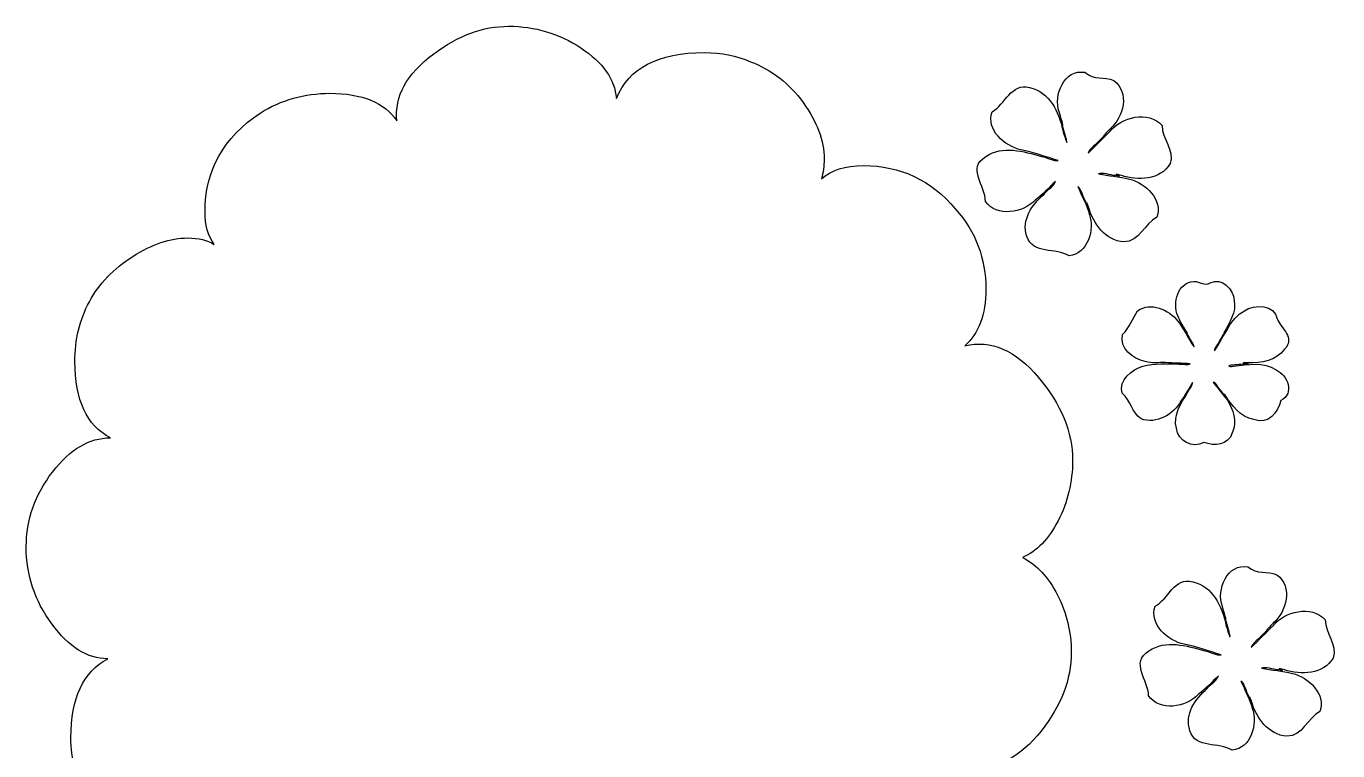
# Model space of a CAD drawing. Header units: centimetres. Extents: x -18.6 to 30.6, y -12.9 to 13.8.
# Drawn here: x 11.6 to 29.43, y 2.45 to 12.3 of the extents above; entities that cross this region are included whole.
import ezdxf

# ---------------------------------------------------------------- set-up
doc = ezdxf.new("R2010")
doc.units = ezdxf.units.CM
doc.header["$MEASUREMENT"] = 0
doc.layers.add('Layer 1', color=7, linetype='Continuous')

msp = doc.modelspace()

# ---------------------------------------------------------------- linework, layer by layer
at = {"layer": 'Layer 1', "color": 2}
for points, knots in [([(18.15909, 12.30055), (17.81347, 12.30054), (17.47397, 12.17544), (17.14058, 11.92526), (17.14058, 11.92526), (16.77111, 11.6512), (16.60426, 11.34733), (16.64005, 11.01366), (16.64005, 11.01366), (16.47306, 11.26384), (16.16919, 11.38893), (15.72845, 11.38895), (15.72845, 11.38895), (15.38283, 11.38894), (15.06704, 11.29962), (14.78107, 11.12101), (14.78107, 11.12101), (14.28068, 10.78731), (14.03049, 10.34046), (14.03049, 9.78045), (14.03049, 9.78045), (14.03049, 9.60152), (14.07209, 9.45257), (14.1553, 9.3336), (14.1553, 9.3336), (14.06017, 9.39294), (13.94103, 9.42261), (13.7979, 9.42262), (13.7979, 9.42262), (13.55963, 9.42261), (13.30944, 9.33926), (13.04732, 9.17257), (13.04732, 9.17257), (12.7852, 9.00586), (12.58861, 8.80033), (12.45755, 8.55596), (12.45755, 8.55596), (12.32649, 8.31158), (12.26096, 8.04044), (12.26096, 7.74255), (12.26096, 7.74255), (12.26096, 7.2183), (12.42169, 6.87283), (12.74316, 6.70615), (12.74316, 6.70615), (12.45718, 6.70614), (12.19506, 6.55123), (11.9568, 6.2414), (11.9568, 6.2414), (11.71854, 5.93156), (11.5994, 5.59191), (11.5994, 5.22245), (11.5994, 5.22245), (11.5994, 4.84105), (11.71555, 4.49245), (11.94785, 4.17666), (11.94785, 4.17666), (12.18015, 3.86086), (12.43347, 3.70296), (12.70781, 3.70297), (12.70781, 3.70297), (12.37412, 3.52434), (12.20728, 3.16694), (12.20728, 2.63078), (12.20728, 2.63078), (12.20728, 2.3448), (12.27281, 2.07665), (12.40387, 1.82631), (12.40387, 1.82631), (12.53493, 1.57597), (12.72854, 1.37036), (12.98469, 1.20949), (12.98469, 1.20949), (13.24084, 1.04861), (13.49402, 0.96817), (13.74421, 0.96817), (13.74421, 0.96817), (13.87541, 0.96817), (13.98858, 0.99202), (14.08371, 1.03974), (14.08371, 1.03974), (14.0005, 0.92075), (13.9589, 0.76584), (13.95891, 0.57499), (13.95891, 0.57499), (13.95891, 0.02689), (14.19121, -0.414), (14.65581, -0.74768), (14.65581, -0.74768), (14.94178, -0.93823), (15.2695, -1.03351), (15.63898, -1.03351), (15.63898, -1.03351), (16.06808, -1.03351), (16.36599, -0.91438), (16.53269, -0.67611), (16.53269, -0.67611), (16.4969, -0.95016), (16.61902, -1.22719), (16.89903, -1.5072), (16.89903, -1.5072), (17.17904, -1.78721), (17.50974, -1.94511), (17.89114, -1.98089), (17.89114, -1.98089), (18.2606, -2.0286), (18.61211, -1.95413), (18.94565, -1.75746), (18.94565, -1.75746), (19.27918, -1.5608), (19.46384, -1.32544), (19.49964, -1.0514), (19.49964, -1.0514), (19.5712, -1.24195), (19.7232, -1.39687), (19.95566, -1.51615), (19.95566, -1.51615), (20.1881, -1.63543), (20.44731, -1.69507), (20.73329, -1.69507), (20.73329, -1.69507), (20.93576, -1.69507), (21.12631, -1.65929), (21.30495, -1.58772), (21.30495, -1.58772), (21.60284, -1.48037), (21.85013, -1.29564), (22.0468, -1.03352), (22.0468, -1.03352), (22.24345, -0.7714), (22.34178, -0.51525), (22.34179, -0.26505), (22.34179, -0.26505), (22.34178, -0.16963), (22.32985, -0.08614), (22.30601, -0.01457), (22.30601, -0.01457), (22.44913, -0.14578), (22.65176, -0.21138), (22.91389, -0.21138), (22.91389, -0.21138), (23.40233, -0.21138), (23.8134, -0.02068), (24.1471, 0.36072), (24.1471, 0.36072), (24.43306, 0.67055), (24.57605, 1.04584), (24.57606, 1.48658), (24.57606, 1.48658), (24.57605, 1.82026), (24.48077, 2.06464), (24.29023, 2.2197), (24.29023, 2.2197), (24.34956, 2.20777), (24.40309, 2.2018), (24.45082, 2.20181), (24.45082, 2.20181), (24.80835, 2.20181), (25.12414, 2.37454), (25.3982, 2.72001), (25.3982, 2.72001), (25.67223, 3.06547), (25.80926, 3.42294), (25.80927, 3.79242), (25.80927, 3.79242), (25.80926, 4.06646), (25.74671, 4.3256), (25.62163, 4.56983), (25.62163, 4.56983), (25.49652, 4.81405), (25.3387, 4.98388), (25.14816, 5.0793), (25.14816, 5.0793), (25.3387, 5.16279), (25.49951, 5.32963), (25.63058, 5.57983), (25.63058, 5.57983), (25.76163, 5.83001), (25.82716, 6.10406), (25.82717, 6.40197), (25.82717, 6.40197), (25.82716, 6.78336), (25.67224, 7.15872), (25.36242, 7.52805), (25.36242, 7.52805), (25.05258, 7.89736), (24.71889, 8.04042), (24.36136, 7.95723), (24.36136, 7.95723), (24.55219, 8.12392), (24.64761, 8.38007), (24.64763, 8.7257), (24.64763, 8.7257), (24.64762, 9.14287), (24.51059, 9.50637), (24.23656, 9.81622), (24.23656, 9.81622), (23.90286, 10.20924), (23.48583, 10.40576), (22.98546, 10.40577), (22.98546, 10.40577), (22.73497, 10.40576), (22.54427, 10.34626), (22.41336, 10.22729), (22.41336, 10.22729), (22.4372, 10.31048), (22.44913, 10.39979), (22.44914, 10.49523), (22.44914, 10.49523), (22.44913, 10.74541), (22.35378, 11.00156), (22.16309, 11.2637), (22.16309, 11.2637), (21.97238, 11.52581), (21.73404, 11.71054), (21.44808, 11.8179), (21.44808, 11.8179), (21.25752, 11.90138), (21.04893, 11.94313), (20.82231, 11.94314), (20.82231, 11.94314), (20.19071, 11.94313), (19.79157, 11.73454), (19.62488, 11.31737), (19.62488, 11.31737), (19.60102, 11.57948), (19.44014, 11.80887), (19.14224, 12.00554), (19.14224, 12.00554), (18.84433, 12.20219), (18.51661, 12.30052), (18.15907, 12.30053), (18.15907, 12.30053), (18.15907, 12.30053), (18.15909, 12.30055), (18.15909, 12.30055)], [0, 0, 0, 0, 0.01666667, 0.01666667, 0.01666667, 0.01666667, 0.03333333, 0.03333333, 0.03333333, 0.03333333, 0.05, 0.05, 0.05, 0.05, 0.06666667, 0.06666667, 0.06666667, 0.06666667, 0.08333333, 0.08333333, 0.08333333, 0.08333333, 0.1, 0.1, 0.1, 0.1, 0.11666667, 0.11666667, 0.11666667, 0.11666667, 0.13333333, 0.13333333, 0.13333333, 0.13333333, 0.15, 0.15, 0.15, 0.15, 0.16666667, 0.16666667, 0.16666667, 0.16666667, 0.18333333, 0.18333333, 0.18333333, 0.18333333, 0.2, 0.2, 0.2, 0.2, 0.21666667, 0.21666667, 0.21666667, 0.21666667, 0.23333333, 0.23333333, 0.23333333, 0.23333333, 0.25, 0.25, 0.25, 0.25, 0.26666667, 0.26666667, 0.26666667, 0.26666667, 0.28333333, 0.28333333, 0.28333333, 0.28333333, 0.3, 0.3, 0.3, 0.3, 0.31666667, 0.31666667, 0.31666667, 0.31666667, 0.33333333, 0.33333333, 0.33333333, 0.33333333, 0.35, 0.35, 0.35, 0.35, 0.36666667, 0.36666667, 0.36666667, 0.36666667, 0.38333333, 0.38333333, 0.38333333, 0.38333333, 0.4, 0.4, 0.4, 0.4, 0.41666667, 0.41666667, 0.41666667, 0.41666667, 0.43333333, 0.43333333, 0.43333333, 0.43333333, 0.45, 0.45, 0.45, 0.45, 0.46666667, 0.46666667, 0.46666667, 0.46666667, 0.48333333, 0.48333333, 0.48333333, 0.48333333, 0.5, 0.5, 0.5, 0.5, 0.51666667, 0.51666667, 0.51666667, 0.51666667, 0.53333333, 0.53333333, 0.53333333, 0.53333333, 0.55, 0.55, 0.55, 0.55, 0.56666667, 0.56666667, 0.56666667, 0.56666667, 0.58333333, 0.58333333, 0.58333333, 0.58333333, 0.6, 0.6, 0.6, 0.6, 0.61666667, 0.61666667, 0.61666667, 0.61666667, 0.63333333, 0.63333333, 0.63333333, 0.63333333, 0.65, 0.65, 0.65, 0.65, 0.66666667, 0.66666667, 0.66666667, 0.66666667, 0.68333333, 0.68333333, 0.68333333, 0.68333333, 0.7, 0.7, 0.7, 0.7, 0.71666667, 0.71666667, 0.71666667, 0.71666667, 0.73333333, 0.73333333, 0.73333333, 0.73333333, 0.75, 0.75, 0.75, 0.75, 0.76666667, 0.76666667, 0.76666667, 0.76666667, 0.78333333, 0.78333333, 0.78333333, 0.78333333, 0.8, 0.8, 0.8, 0.8, 0.81666667, 0.81666667, 0.81666667, 0.81666667, 0.83333333, 0.83333333, 0.83333333, 0.83333333, 0.85, 0.85, 0.85, 0.85, 0.86666667, 0.86666667, 0.86666667, 0.86666667, 0.88333333, 0.88333333, 0.88333333, 0.88333333, 0.9, 0.9, 0.9, 0.9, 0.91666667, 0.91666667, 0.91666667, 0.91666667, 0.93333333, 0.93333333, 0.93333333, 0.93333333, 0.95, 0.95, 0.95, 0.95, 0.96666667, 0.96666667, 0.96666667, 0.96666667, 1, 1, 1, 1]), ([(25.9944, 11.67414), (25.71497, 11.72265), (25.56165, 11.36267), (25.64607, 11.13512), (25.64607, 11.13512), (25.65604, 11.09043), (25.72644, 10.87799), (25.68012, 10.9896), (25.68012, 10.9896), (25.69229, 10.94037), (25.72539, 10.83355), (25.74557, 10.76226), (25.74557, 10.76226), (25.76972, 10.63353), (25.70454, 10.84383), (25.6941, 10.89015), (25.6941, 10.89015), (25.63969, 11.1363), (25.51375, 11.40886), (25.24311, 11.46902), (25.24311, 11.46902), (24.99053, 11.53821), (24.91389, 11.2331), (24.73261, 11.13747), (24.73261, 11.13747), (24.64735, 10.8904), (24.90515, 10.66882), (25.12587, 10.61966), (25.12587, 10.61966), (25.28331, 10.5917), (25.46174, 10.52489), (25.62961, 10.47747), (25.62961, 10.47747), (25.57444, 10.45966), (25.4766, 10.52051), (25.40581, 10.53149), (25.40581, 10.53149), (25.16151, 10.59788), (24.8772, 10.6869), (24.6486, 10.52979), (24.6486, 10.52979), (24.38423, 10.37406), (24.64559, 10.13165), (24.64236, 9.92021), (24.64236, 9.92021), (24.79731, 9.69787), (25.14866, 9.76478), (25.31906, 9.93503), (25.31906, 9.93503), (25.41811, 10.01281), (25.50572, 10.1029), (25.59394, 10.19239), (25.59394, 10.19239), (25.58399, 10.13468), (25.48394, 10.07745), (25.44092, 10.01992), (25.44092, 10.01992), (25.27833, 9.87858), (25.12817, 9.66971), (25.20577, 9.44431), (25.20577, 9.44431), (25.28916, 9.19243), (25.59862, 9.29508), (25.77933, 9.17959), (25.77933, 9.17959), (26.03843, 9.20445), (26.12804, 9.54575), (26.0572, 9.73917), (26.0572, 9.73917), (26.02213, 9.8722), (25.95073, 9.99271), (25.89935, 10.12012), (25.89935, 10.12012), (25.94963, 10.09147), (25.9671, 9.9762), (26.0053, 9.91567), (26.0053, 9.91567), (26.03801, 9.8357), (26.00254, 9.96364), (26.04229, 9.84562), (26.04229, 9.84562), (26.11005, 9.62004), (26.26727, 9.38691), (26.52458, 9.36968), (26.52458, 9.36968), (26.74088, 9.36664), (26.79997, 9.6224), (26.97386, 9.7041), (26.97386, 9.7041), (27.06224, 9.945), (26.81527, 10.16914), (26.59957, 10.22337), (26.59957, 10.22337), (26.46198, 10.25676), (26.31928, 10.26845), (26.17962, 10.29302), (26.17962, 10.29302), (26.23061, 10.31975), (26.33727, 10.27229), (26.40874, 10.27173), (26.40874, 10.27173), (26.57214, 10.2373), (26.29612, 10.3218), (26.49027, 10.27222), (26.49027, 10.27222), (26.71667, 10.20169), (27.01876, 10.20568), (27.15337, 10.43287), (27.15337, 10.43287), (27.21563, 10.6139), (27.04354, 10.76938), (27.04459, 10.95034), (27.04459, 10.95034), (26.85693, 11.16589), (26.48963, 11.05876), (26.33998, 10.87625), (26.33998, 10.87625), (26.23933, 10.77565), (26.13868, 10.67506), (26.03803, 10.57446), (26.03803, 10.57446), (26.05501, 10.63504), (26.15244, 10.69569), (26.20062, 10.7563), (26.20062, 10.7563), (26.27935, 10.83201), (26.23798, 10.80731), (26.33824, 10.90806), (26.33824, 10.90806), (26.52065, 11.06204), (26.60756, 11.40224), (26.38825, 11.56187), (26.38825, 11.56187), (26.25466, 11.62671), (26.11902, 11.55728), (25.99442, 11.67416), (25.99442, 11.67416), (25.99442, 11.67416), (25.9944, 11.67414), (25.9944, 11.67414)], [0, 0, 0, 0, 0.02777778, 0.02777778, 0.02777778, 0.02777778, 0.05555556, 0.05555556, 0.05555556, 0.05555556, 0.08333333, 0.08333333, 0.08333333, 0.08333333, 0.11111111, 0.11111111, 0.11111111, 0.11111111, 0.13888889, 0.13888889, 0.13888889, 0.13888889, 0.16666667, 0.16666667, 0.16666667, 0.16666667, 0.19444444, 0.19444444, 0.19444444, 0.19444444, 0.22222222, 0.22222222, 0.22222222, 0.22222222, 0.25, 0.25, 0.25, 0.25, 0.27777778, 0.27777778, 0.27777778, 0.27777778, 0.30555556, 0.30555556, 0.30555556, 0.30555556, 0.33333333, 0.33333333, 0.33333333, 0.33333333, 0.36111111, 0.36111111, 0.36111111, 0.36111111, 0.38888889, 0.38888889, 0.38888889, 0.38888889, 0.41666667, 0.41666667, 0.41666667, 0.41666667, 0.44444444, 0.44444444, 0.44444444, 0.44444444, 0.47222222, 0.47222222, 0.47222222, 0.47222222, 0.5, 0.5, 0.5, 0.5, 0.52777778, 0.52777778, 0.52777778, 0.52777778, 0.55555556, 0.55555556, 0.55555556, 0.55555556, 0.58333333, 0.58333333, 0.58333333, 0.58333333, 0.61111111, 0.61111111, 0.61111111, 0.61111111, 0.63888889, 0.63888889, 0.63888889, 0.63888889, 0.66666667, 0.66666667, 0.66666667, 0.66666667, 0.69444444, 0.69444444, 0.69444444, 0.69444444, 0.72222222, 0.72222222, 0.72222222, 0.72222222, 0.75, 0.75, 0.75, 0.75, 0.77777778, 0.77777778, 0.77777778, 0.77777778, 0.80555556, 0.80555556, 0.80555556, 0.80555556, 0.83333333, 0.83333333, 0.83333333, 0.83333333, 0.86111111, 0.86111111, 0.86111111, 0.86111111, 0.88888889, 0.88888889, 0.88888889, 0.88888889, 0.91666667, 0.91666667, 0.91666667, 0.91666667, 0.94444444, 0.94444444, 0.94444444, 0.94444444, 1, 1, 1, 1]), ([(27.47707, 8.83276), (27.25697, 8.8199), (27.18395, 8.54021), (27.25738, 8.36409), (27.25738, 8.36409), (27.29091, 8.28165), (27.34305, 8.20852), (27.38576, 8.13071), (27.38576, 8.13071), (27.32291, 8.21671), (27.38483, 8.11973), (27.40665, 8.08156), (27.40665, 8.08156), (27.42649, 8.03591), (27.47991, 7.98165), (27.47923, 7.94126), (27.47923, 7.94126), (27.40168, 8.04929), (27.3445, 8.18585), (27.25746, 8.29279), (27.25746, 8.29279), (27.13601, 8.44989), (26.89005, 8.55908), (26.71124, 8.43447), (26.71124, 8.43447), (26.63971, 8.32608), (26.60439, 8.20523), (26.50754, 8.11252), (26.50754, 8.11252), (26.4577, 7.92572), (26.64993, 7.78097), (26.81261, 7.74207), (26.81261, 7.74207), (26.91203, 7.71337), (26.99628, 7.73334), (27.09084, 7.72818), (27.09084, 7.72818), (27.20241, 7.72318), (27.31397, 7.71819), (27.42554, 7.71319), (27.42554, 7.71319), (27.3985, 7.68588), (27.32002, 7.71415), (27.27335, 7.70803), (27.27335, 7.70803), (27.11001, 7.71756), (26.94324, 7.71644), (26.78332, 7.68069), (26.78332, 7.68069), (26.62879, 7.63525), (26.45174, 7.48998), (26.50376, 7.31197), (26.50376, 7.31197), (26.61709, 7.21418), (26.63465, 7.04647), (26.7584, 6.96445), (26.7584, 6.96445), (26.96872, 6.88482), (27.19765, 7.02474), (27.30053, 7.20837), (27.30053, 7.20837), (27.36108, 7.28625), (27.40692, 7.37366), (27.45776, 7.45784), (27.45776, 7.45784), (27.46951, 7.42064), (27.40733, 7.365), (27.39076, 7.32073), (27.39076, 7.32073), (27.30282, 7.17425), (27.19037, 7.017), (27.23986, 6.8354), (27.23986, 6.8354), (27.26253, 6.66114), (27.45772, 6.55382), (27.61148, 6.64423), (27.61148, 6.64423), (27.75313, 6.59009), (27.94536, 6.60048), (27.99947, 6.77555), (27.99947, 6.77555), (28.06575, 6.92592), (28.00915, 7.09753), (27.93361, 7.2165), (27.93361, 7.2165), (27.8687, 7.29859), (27.80378, 7.38068), (27.73887, 7.46276), (27.73887, 7.46276), (27.77753, 7.46149), (27.8074, 7.38242), (27.84269, 7.35128), (27.84269, 7.35128), (27.89603, 7.27628), (27.8893, 7.30111), (27.89745, 7.29378), (27.89745, 7.29378), (27.9951, 7.1468), (28.10579, 6.98945), (28.29248, 6.95393), (28.29248, 6.95393), (28.49023, 6.88299), (28.61852, 7.05048), (28.6611, 7.21352), (28.6611, 7.21352), (28.84892, 7.30357), (28.7521, 7.56041), (28.59613, 7.62951), (28.59613, 7.62951), (28.42203, 7.74575), (28.2106, 7.7001), (28.01699, 7.68217), (28.01699, 7.68217), (27.93614, 7.66468), (27.9282, 7.69476), (28.01353, 7.69431), (28.01353, 7.69431), (28.08149, 7.70086), (28.14944, 7.70742), (28.2174, 7.71397), (28.2174, 7.71397), (28.11165, 7.71762), (28.13482, 7.7269), (28.21372, 7.72559), (28.21372, 7.72559), (28.39475, 7.71988), (28.59519, 7.75449), (28.7099, 7.91038), (28.7099, 7.91038), (28.8608, 8.06881), (28.66081, 8.19048), (28.61051, 8.32231), (28.61051, 8.32231), (28.57864, 8.52577), (28.30267, 8.52184), (28.16385, 8.43283), (28.16385, 8.43283), (28.06429, 8.37911), (27.99469, 8.29549), (27.94796, 8.20683), (27.94796, 8.20683), (27.88484, 8.10051), (27.82172, 7.9942), (27.7586, 7.88788), (27.7586, 7.88788), (27.74801, 7.92505), (27.80906, 7.98059), (27.82574, 8.02475), (27.82574, 8.02475), (27.84536, 8.061), (27.91919, 8.17499), (27.88564, 8.13479), (27.88564, 8.13479), (27.95992, 8.27116), (28.05649, 8.40988), (28.02479, 8.57496), (28.02479, 8.57496), (28.0164, 8.72831), (27.85542, 8.88842), (27.69946, 8.81402), (27.69946, 8.81402), (27.62137, 8.76729), (27.55486, 8.8308), (27.4771, 8.83278), (27.4771, 8.83278), (27.4771, 8.83278), (27.47707, 8.83276), (27.47707, 8.83276)], [0, 0, 0, 0, 0.02325581, 0.02325581, 0.02325581, 0.02325581, 0.04651163, 0.04651163, 0.04651163, 0.04651163, 0.06976744, 0.06976744, 0.06976744, 0.06976744, 0.09302326, 0.09302326, 0.09302326, 0.09302326, 0.11627907, 0.11627907, 0.11627907, 0.11627907, 0.13953488, 0.13953488, 0.13953488, 0.13953488, 0.1627907, 0.1627907, 0.1627907, 0.1627907, 0.18604651, 0.18604651, 0.18604651, 0.18604651, 0.20930233, 0.20930233, 0.20930233, 0.20930233, 0.23255814, 0.23255814, 0.23255814, 0.23255814, 0.25581395, 0.25581395, 0.25581395, 0.25581395, 0.27906977, 0.27906977, 0.27906977, 0.27906977, 0.30232558, 0.30232558, 0.30232558, 0.30232558, 0.3255814, 0.3255814, 0.3255814, 0.3255814, 0.34883721, 0.34883721, 0.34883721, 0.34883721, 0.37209302, 0.37209302, 0.37209302, 0.37209302, 0.39534884, 0.39534884, 0.39534884, 0.39534884, 0.41860465, 0.41860465, 0.41860465, 0.41860465, 0.44186047, 0.44186047, 0.44186047, 0.44186047, 0.46511628, 0.46511628, 0.46511628, 0.46511628, 0.48837209, 0.48837209, 0.48837209, 0.48837209, 0.51162791, 0.51162791, 0.51162791, 0.51162791, 0.53488372, 0.53488372, 0.53488372, 0.53488372, 0.55813953, 0.55813953, 0.55813953, 0.55813953, 0.58139535, 0.58139535, 0.58139535, 0.58139535, 0.60465116, 0.60465116, 0.60465116, 0.60465116, 0.62790698, 0.62790698, 0.62790698, 0.62790698, 0.65116279, 0.65116279, 0.65116279, 0.65116279, 0.6744186, 0.6744186, 0.6744186, 0.6744186, 0.69767442, 0.69767442, 0.69767442, 0.69767442, 0.72093023, 0.72093023, 0.72093023, 0.72093023, 0.74418605, 0.74418605, 0.74418605, 0.74418605, 0.76744186, 0.76744186, 0.76744186, 0.76744186, 0.79069767, 0.79069767, 0.79069767, 0.79069767, 0.81395349, 0.81395349, 0.81395349, 0.81395349, 0.8372093, 0.8372093, 0.8372093, 0.8372093, 0.86046512, 0.86046512, 0.86046512, 0.86046512, 0.88372093, 0.88372093, 0.88372093, 0.88372093, 0.90697674, 0.90697674, 0.90697674, 0.90697674, 0.93023256, 0.93023256, 0.93023256, 0.93023256, 0.95348837, 0.95348837, 0.95348837, 0.95348837, 1, 1, 1, 1]), ([(28.21206, 4.95475), (27.93263, 5.00326), (27.77931, 4.64328), (27.86373, 4.41573), (27.86373, 4.41573), (27.8737, 4.37104), (27.9441, 4.1586), (27.89778, 4.27021), (27.89778, 4.27021), (27.90995, 4.22098), (27.94305, 4.11416), (27.96323, 4.04287), (27.96323, 4.04287), (27.98738, 3.91414), (27.9222, 4.12444), (27.91176, 4.17076), (27.91176, 4.17076), (27.85735, 4.41691), (27.73141, 4.68947), (27.46077, 4.74963), (27.46077, 4.74963), (27.20819, 4.81882), (27.13155, 4.51371), (26.95027, 4.41808), (26.95027, 4.41808), (26.86501, 4.17101), (27.12281, 3.94943), (27.34353, 3.90027), (27.34353, 3.90027), (27.50097, 3.87231), (27.6794, 3.8055), (27.84727, 3.75808), (27.84727, 3.75808), (27.7921, 3.74027), (27.69426, 3.80112), (27.62347, 3.8121), (27.62347, 3.8121), (27.37917, 3.87849), (27.09486, 3.96751), (26.86626, 3.8104), (26.86626, 3.8104), (26.60189, 3.65467), (26.86325, 3.41226), (26.86002, 3.20082), (26.86002, 3.20082), (27.01497, 2.97848), (27.36632, 3.04539), (27.53672, 3.21564), (27.53672, 3.21564), (27.63577, 3.29342), (27.72338, 3.38351), (27.8116, 3.473), (27.8116, 3.473), (27.80165, 3.41529), (27.7016, 3.35806), (27.65858, 3.30053), (27.65858, 3.30053), (27.49599, 3.15919), (27.34583, 2.95032), (27.42343, 2.72492), (27.42343, 2.72492), (27.50682, 2.47304), (27.81628, 2.57569), (27.99699, 2.4602), (27.99699, 2.4602), (28.25609, 2.48506), (28.3457, 2.82636), (28.27486, 3.01978), (28.27486, 3.01978), (28.23979, 3.15281), (28.16839, 3.27332), (28.11701, 3.40073), (28.11701, 3.40073), (28.16729, 3.37208), (28.18476, 3.25681), (28.22296, 3.19628), (28.22296, 3.19628), (28.25567, 3.11631), (28.2202, 3.24425), (28.25995, 3.12623), (28.25995, 3.12623), (28.32771, 2.90065), (28.48493, 2.66752), (28.74224, 2.65029), (28.74224, 2.65029), (28.95854, 2.64725), (29.01763, 2.90301), (29.19152, 2.98471), (29.19152, 2.98471), (29.2799, 3.22561), (29.03293, 3.44975), (28.81723, 3.50398), (28.81723, 3.50398), (28.67964, 3.53737), (28.53694, 3.54906), (28.39728, 3.57363), (28.39728, 3.57363), (28.44827, 3.60036), (28.55493, 3.5529), (28.6264, 3.55234), (28.6264, 3.55234), (28.7898, 3.51791), (28.51378, 3.60241), (28.70793, 3.55283), (28.70793, 3.55283), (28.93433, 3.4823), (29.23642, 3.48629), (29.37103, 3.71348), (29.37103, 3.71348), (29.43328, 3.89451), (29.2612, 4.04999), (29.26225, 4.23095), (29.26225, 4.23095), (29.07459, 4.4465), (28.70729, 4.33937), (28.55764, 4.15686), (28.55764, 4.15686), (28.45699, 4.05626), (28.35634, 3.95567), (28.25569, 3.85507), (28.25569, 3.85507), (28.27267, 3.91565), (28.3701, 3.9763), (28.41828, 4.03691), (28.41828, 4.03691), (28.49701, 4.11262), (28.45564, 4.08792), (28.5559, 4.18867), (28.5559, 4.18867), (28.73831, 4.34265), (28.82522, 4.68285), (28.60591, 4.84248), (28.60591, 4.84248), (28.47232, 4.90732), (28.33668, 4.83789), (28.21208, 4.95477), (28.21208, 4.95477), (28.21208, 4.95477), (28.21206, 4.95475), (28.21206, 4.95475)], [0, 0, 0, 0, 0.02777778, 0.02777778, 0.02777778, 0.02777778, 0.05555556, 0.05555556, 0.05555556, 0.05555556, 0.08333333, 0.08333333, 0.08333333, 0.08333333, 0.11111111, 0.11111111, 0.11111111, 0.11111111, 0.13888889, 0.13888889, 0.13888889, 0.13888889, 0.16666667, 0.16666667, 0.16666667, 0.16666667, 0.19444444, 0.19444444, 0.19444444, 0.19444444, 0.22222222, 0.22222222, 0.22222222, 0.22222222, 0.25, 0.25, 0.25, 0.25, 0.27777778, 0.27777778, 0.27777778, 0.27777778, 0.30555556, 0.30555556, 0.30555556, 0.30555556, 0.33333333, 0.33333333, 0.33333333, 0.33333333, 0.36111111, 0.36111111, 0.36111111, 0.36111111, 0.38888889, 0.38888889, 0.38888889, 0.38888889, 0.41666667, 0.41666667, 0.41666667, 0.41666667, 0.44444444, 0.44444444, 0.44444444, 0.44444444, 0.47222222, 0.47222222, 0.47222222, 0.47222222, 0.5, 0.5, 0.5, 0.5, 0.52777778, 0.52777778, 0.52777778, 0.52777778, 0.55555556, 0.55555556, 0.55555556, 0.55555556, 0.58333333, 0.58333333, 0.58333333, 0.58333333, 0.61111111, 0.61111111, 0.61111111, 0.61111111, 0.63888889, 0.63888889, 0.63888889, 0.63888889, 0.66666667, 0.66666667, 0.66666667, 0.66666667, 0.69444444, 0.69444444, 0.69444444, 0.69444444, 0.72222222, 0.72222222, 0.72222222, 0.72222222, 0.75, 0.75, 0.75, 0.75, 0.77777778, 0.77777778, 0.77777778, 0.77777778, 0.80555556, 0.80555556, 0.80555556, 0.80555556, 0.83333333, 0.83333333, 0.83333333, 0.83333333, 0.86111111, 0.86111111, 0.86111111, 0.86111111, 0.88888889, 0.88888889, 0.88888889, 0.88888889, 0.91666667, 0.91666667, 0.91666667, 0.91666667, 0.94444444, 0.94444444, 0.94444444, 0.94444444, 1, 1, 1, 1])]:
    msp.add_open_spline(points, degree=3, knots=knots, dxfattribs=at)

doc.saveas('drawing.dxf')
